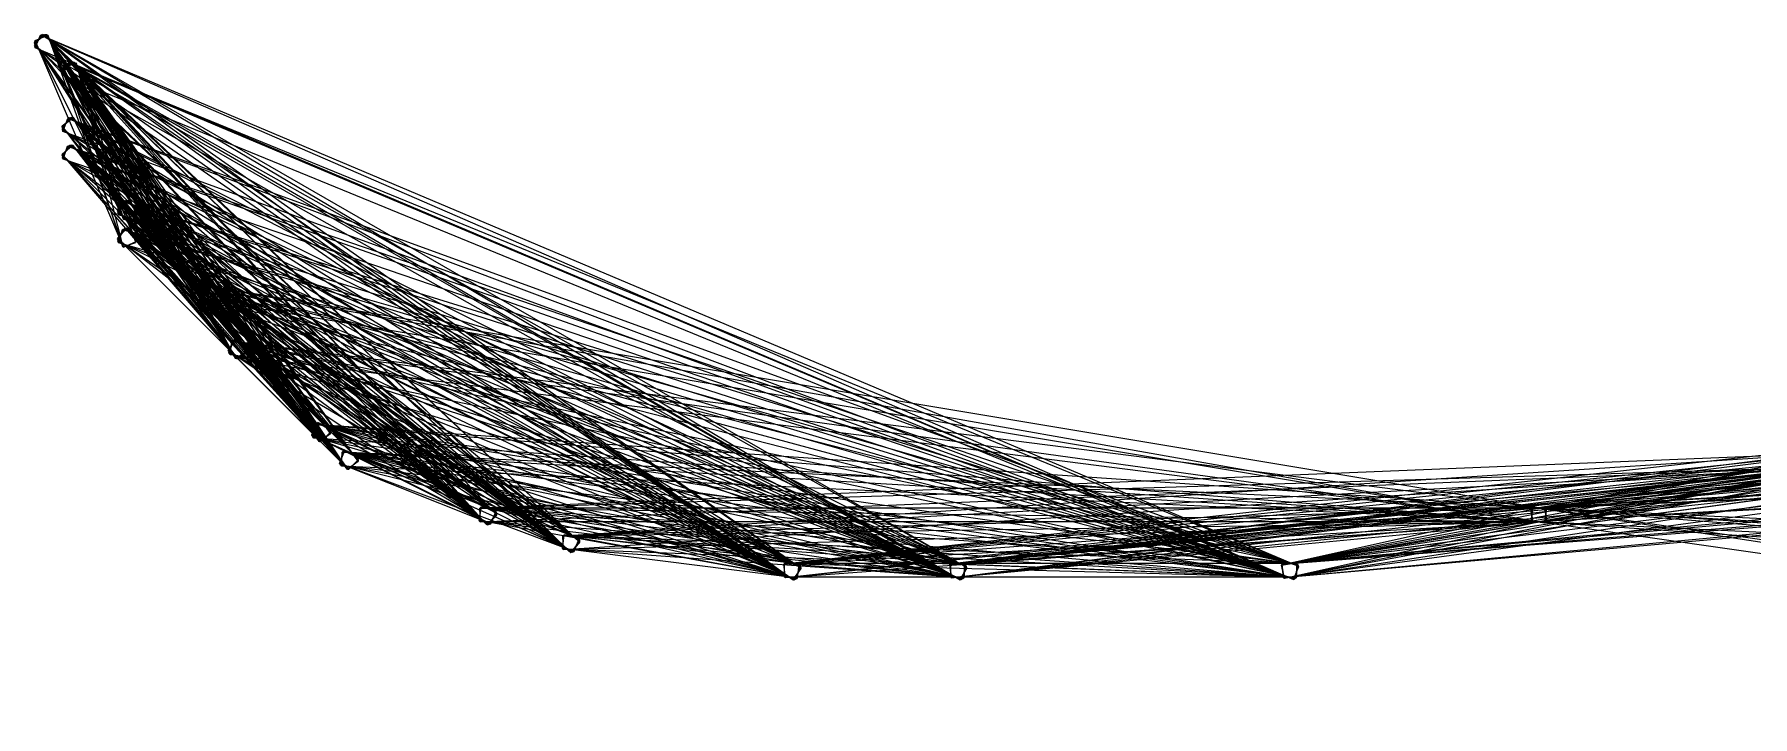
# Model space of a CAD drawing. Header units: metres. Extents: x 166 to 634, y 82 to 328.
# Drawn here: x 179.6 to 241.7, y 303.7 to 328.4 of the extents above; entities that cross this region are included whole.
import ezdxf

# ---------------------------------------------------------------- set-up
doc = ezdxf.new("R2010")
doc.units = ezdxf.units.M

msp = doc.modelspace()

# ---------------------------------------------------------------- linework, layer by layer
for points in [[(179.99045, 328.35342), (199.00955, 309.64658), (179.64658, 327.99045), (179.64668, 327.99054, 0.0001)], [(179.99045, 328.35342), (199.00955, 309.64658), (179.64658, 327.99045), (179.64668, 327.99054, 0.0001)], [(180.01071, 328.3534), (195.98929, 310.6466), (179.6466, 328.01068), (179.64671, 328.01077, 0.0001)], [(180.01071, 328.3534), (195.98929, 310.6466), (179.6466, 328.01068), (179.64671, 328.01077, 0.0001)], [(180.05376, 328.34943), (190.94624, 312.65057), (179.65056, 328.05377), (179.65067, 328.05386, 0.0001)], [(180.05376, 328.34943), (190.94624, 312.65057), (179.65056, 328.05377), (179.65067, 328.05386, 0.0001)], [(180.05812, 328.34875), (189.94188, 313.65125), (179.65126, 328.0581), (179.65137, 328.0582, 0.0001)], [(180.05812, 328.34875), (189.94188, 313.65125), (179.65126, 328.0581), (179.65137, 328.0582, 0.0001)], [(180.05812, 328.34875), (189.94188, 313.65125), (179.65126, 328.0581), (179.65137, 328.0582, 0.0001)], [(180.05812, 328.34875), (189.94188, 313.65125), (179.65126, 328.0581), (179.65137, 328.0582, 0.0001)], [(179.93942, 328.3483), (207.06058, 308.6517), (179.65167, 327.93942), (179.65178, 327.9395, 0.0001)], [(179.93942, 328.3483), (207.06058, 308.6517), (179.65167, 327.93942), (179.65178, 327.9395, 0.0001)], [(180.06934, 328.34668), (185.93066, 318.65332), (179.65332, 328.06934), (179.65343, 328.06943, 0.0001)], [(180.06934, 328.34668), (185.93066, 318.65332), (179.65332, 328.06934), (179.65343, 328.06943, 0.0001)], [(180.0767, 328.34512), (186.9233, 316.65488), (179.65486, 328.0767), (179.65497, 328.07678, 0.0001)], [(180.0767, 328.34512), (186.9233, 316.65488), (179.65486, 328.0767), (179.65497, 328.07678, 0.0001)], [(179.90808, 328.3414), (213.09192, 308.6586), (179.6586, 327.9081), (179.6587, 327.9082, 0.0001)], [(179.90808, 328.3414), (213.09192, 308.6586), (179.6586, 327.9081), (179.6587, 327.9082, 0.0001)], [(180.1118, 328.33542), (182.8882, 321.66458), (179.6646, 328.1118), (179.6647, 328.11188, 0.0001)], [(180.1118, 328.33542), (182.8882, 321.66458), (179.6646, 328.1118), (179.6647, 328.11188, 0.0001)], [(180.1313, 328.32828), (182.8687, 320.67172), (179.67174, 328.13132), (179.67184, 328.1314, 0.0001)], [(180.1313, 328.32828), (182.8687, 320.67172), (179.67174, 328.13132), (179.67184, 328.1314, 0.0001)], [(179.86693, 328.32755), (225.13307, 308.67245), (179.67244, 327.8669), (179.67255, 327.867, 0.0001)], [(179.86693, 328.32755), (225.13307, 308.67245), (179.67244, 327.8669), (179.67255, 327.867, 0.0001)], [(225.13307, 308.67245), (225.32756, 309.1331), (179.86693, 328.32755), (179.86703, 328.32764, 0.0001)], [(225.13307, 308.67245), (225.32756, 309.1331), (179.86693, 328.32755), (179.86703, 328.32764, 0.0001)], [(213.09192, 308.6586), (213.3414, 309.0919), (179.90808, 328.3414), (179.90819, 328.3415, 0.0001)], [(213.09192, 308.6586), (213.3414, 309.0919), (179.90808, 328.3414), (179.90819, 328.3415, 0.0001)], [(207.06058, 308.6517), (207.34833, 309.06058), (179.93942, 328.3483), (179.93953, 328.3484, 0.0001)], [(207.06058, 308.6517), (207.34833, 309.06058), (179.93942, 328.3483), (179.93953, 328.3484, 0.0001)], [(199.00955, 309.64658), (199.35342, 310.00955), (179.99045, 328.35342), (179.99055, 328.35352, 0.0001)], [(199.00955, 309.64658), (199.35342, 310.00955), (179.99045, 328.35342), (179.99055, 328.35352, 0.0001)], [(195.98929, 310.6466), (196.3534, 310.98932), (180.01071, 328.3534), (180.01082, 328.3535, 0.0001)], [(195.98929, 310.6466), (196.3534, 310.98932), (180.01071, 328.3534), (180.01082, 328.3535, 0.0001)], [(190.94624, 312.65057), (191.34944, 312.94623), (180.05376, 328.34943), (180.05386, 328.34952, 0.0001)], [(190.94624, 312.65057), (191.34944, 312.94623), (180.05376, 328.34943), (180.05386, 328.34952, 0.0001)], [(189.94188, 313.65125), (190.34874, 313.9419), (180.05812, 328.34875), (180.05823, 328.34885, 0.0001)], [(189.94188, 313.65125), (190.34874, 313.9419), (180.05812, 328.34875), (180.05823, 328.34885, 0.0001)], [(189.94188, 313.65125), (190.34874, 313.9419), (180.05812, 328.34875), (180.05823, 328.34885, 0.0001)], [(189.94188, 313.65125), (190.34874, 313.9419), (180.05812, 328.34875), (180.05823, 328.34885, 0.0001)], [(185.93066, 318.65332), (186.34668, 318.93066), (180.06934, 328.34668), (180.06944, 328.34677, 0.0001)], [(185.93066, 318.65332), (186.34668, 318.93066), (180.06934, 328.34668), (180.06944, 328.34677, 0.0001)], [(186.9233, 316.65488), (187.34514, 316.9233), (180.0767, 328.34512), (180.07681, 328.3452, 0.0001)], [(186.9233, 316.65488), (187.34514, 316.9233), (180.0767, 328.34512), (180.07681, 328.3452, 0.0001)], [(182.8882, 321.66458), (183.3354, 321.8882), (180.1118, 328.33542), (180.11191, 328.3355, 0.0001)], [(182.8882, 321.66458), (183.3354, 321.8882), (180.1118, 328.33542), (180.11191, 328.3355, 0.0001)], [(182.8687, 320.67172), (183.32826, 320.86868), (180.1313, 328.32828), (180.13141, 328.32837, 0.0001)], [(182.8687, 320.67172), (183.32826, 320.86868), (180.1313, 328.32828), (180.13141, 328.32837, 0.0001)], [(180.98991, 327.35342), (199.01009, 309.64658), (180.64659, 326.9899), (180.6467, 326.99, 0.0001)], [(180.98991, 327.35342), (199.01009, 309.64658), (180.64659, 326.9899), (180.6467, 326.99, 0.0001)], [(181.0114, 327.35336), (195.9886, 310.64664), (180.64662, 327.01138), (180.64673, 327.01147, 0.0001)], [(181.0114, 327.35336), (195.9886, 310.64664), (180.64662, 327.01138), (180.64673, 327.01147, 0.0001)], [(181.05812, 327.34875), (190.94188, 312.65125), (180.65126, 327.0581), (180.65137, 327.0582, 0.0001)], [(181.05812, 327.34875), (190.94188, 312.65125), (180.65126, 327.0581), (180.65137, 327.0582, 0.0001)], [(180.93675, 327.34784), (207.06325, 308.65216), (180.65215, 326.93677), (180.65225, 326.93686, 0.0001)], [(180.93675, 327.34784), (207.06325, 308.65216), (180.65215, 326.93677), (180.65225, 326.93686, 0.0001)], [(181.06325, 327.34784), (189.93675, 313.65216), (180.65215, 327.06323), (180.65225, 327.06332, 0.0001)], [(181.06325, 327.34784), (189.93675, 313.65216), (180.65215, 327.06323), (180.65225, 327.06332, 0.0001)], [(181.06325, 327.34784), (189.93675, 313.65216), (180.65215, 327.06323), (180.65225, 327.06332, 0.0001)], [(181.06325, 327.34784), (189.93675, 313.65216), (180.65215, 327.06323), (180.65225, 327.06332, 0.0001)], [(181.0795, 327.3445), (185.9205, 318.6555), (180.65549, 327.0795), (180.6556, 327.0796, 0.0001)], [(181.0795, 327.3445), (185.9205, 318.6555), (180.65549, 327.0795), (180.6556, 327.0796, 0.0001)], [(181.08575, 327.34302), (186.91425, 316.65698), (180.65701, 327.08575), (180.65712, 327.08585, 0.0001)], [(181.08575, 327.34302), (186.91425, 316.65698), (180.65701, 327.08575), (180.65712, 327.08585, 0.0001)], [(180.90466, 327.34045), (213.09534, 308.65955), (180.65955, 326.90466), (180.65965, 326.90475, 0.0001)], [(180.90466, 327.34045), (213.09534, 308.65955), (180.65955, 326.90466), (180.65965, 326.90475, 0.0001)], [(180.86328, 327.32605), (225.13672, 308.67395), (180.67395, 326.86328), (180.67406, 326.86337, 0.0001)], [(180.86328, 327.32605), (225.13672, 308.67395), (180.67395, 326.86328), (180.67406, 326.86337, 0.0001)], [(181.13927, 327.32495), (182.86073, 321.67505), (180.67503, 327.13928), (180.67514, 327.13937, 0.0001)], [(181.13927, 327.32495), (182.86073, 321.67505), (180.67503, 327.13928), (180.67514, 327.13937, 0.0001)], [(181.15811, 327.31625), (182.84189, 320.68375), (180.68378, 327.1581), (180.68388, 327.1582, 0.0001)], [(181.15811, 327.31625), (182.84189, 320.68375), (180.68378, 327.1581), (180.68388, 327.1582, 0.0001)], [(225.13672, 308.67395), (225.32605, 309.13672), (180.86328, 327.32605), (180.86339, 327.32614, 0.0001)], [(225.13672, 308.67395), (225.32605, 309.13672), (180.86328, 327.32605), (180.86339, 327.32614, 0.0001)], [(213.09534, 308.65955), (213.34045, 309.09534), (180.90466, 327.34045), (180.90477, 327.34055, 0.0001)], [(213.09534, 308.65955), (213.34045, 309.09534), (180.90466, 327.34045), (180.90477, 327.34055, 0.0001)], [(207.06325, 308.65216), (207.34785, 309.06323), (180.93675, 327.34784), (180.93686, 327.34793, 0.0001)], [(207.06325, 308.65216), (207.34785, 309.06323), (180.93675, 327.34784), (180.93686, 327.34793, 0.0001)], [(199.01009, 309.64658), (199.35341, 310.0101), (180.98991, 327.35342), (180.99002, 327.35352, 0.0001)], [(199.01009, 309.64658), (199.35341, 310.0101), (180.98991, 327.35342), (180.99002, 327.35352, 0.0001)], [(195.9886, 310.64664), (196.35338, 310.98862), (181.0114, 327.35336), (181.0115, 327.35345, 0.0001)], [(195.9886, 310.64664), (196.35338, 310.98862), (181.0114, 327.35336), (181.0115, 327.35345, 0.0001)], [(190.94188, 312.65125), (191.34874, 312.9419), (181.05812, 327.34875), (181.05823, 327.34885, 0.0001)], [(190.94188, 312.65125), (191.34874, 312.9419), (181.05812, 327.34875), (181.05823, 327.34885, 0.0001)], [(189.93675, 313.65216), (190.34785, 313.93677), (181.06325, 327.34784), (181.06335, 327.34793, 0.0001)], [(189.93675, 313.65216), (190.34785, 313.93677), (181.06325, 327.34784), (181.06335, 327.34793, 0.0001)], [(189.93675, 313.65216), (190.34785, 313.93677), (181.06325, 327.34784), (181.06335, 327.34793, 0.0001)], [(189.93675, 313.65216), (190.34785, 313.93677), (181.06325, 327.34784), (181.06335, 327.34793, 0.0001)], [(185.9205, 318.6555), (186.34451, 318.9205), (181.0795, 327.3445), (181.0796, 327.3446, 0.0001)], [(185.9205, 318.6555), (186.34451, 318.9205), (181.0795, 327.3445), (181.0796, 327.3446, 0.0001)], [(186.91425, 316.65698), (187.34299, 316.91425), (181.08575, 327.34302), (181.08586, 327.3431, 0.0001)], [(186.91425, 316.65698), (187.34299, 316.91425), (181.08575, 327.34302), (181.08586, 327.3431, 0.0001)], [(182.86073, 321.67505), (183.32497, 321.86072), (181.13927, 327.32495), (181.13937, 327.32504, 0.0001)], [(182.86073, 321.67505), (183.32497, 321.86072), (181.13927, 327.32495), (181.13937, 327.32504, 0.0001)], [(182.84189, 320.68375), (183.31622, 320.8419), (181.15811, 327.31625), (181.15822, 327.31635, 0.0001)], [(182.84189, 320.68375), (183.31622, 320.8419), (181.15811, 327.31625), (181.15822, 327.31635, 0.0001)], [(180.98781, 325.35336), (196.01219, 310.64664), (180.64665, 324.98782), (180.64676, 324.9879, 0.0001)], [(180.96799, 325.35208), (199.03201, 309.64792), (180.64789, 324.968), (180.648, 324.96808, 0.0001)], [(181.03201, 325.35208), (190.96799, 312.64792), (180.64789, 325.032), (180.648, 325.0321, 0.0001)], [(181.03201, 325.35208), (185.96799, 318.64792), (180.64789, 325.032), (180.648, 325.0321, 0.0001)], [(181.03519, 325.35178), (189.96481, 313.64822), (180.6482, 325.0352), (180.6483, 325.03528, 0.0001)], [(181.03519, 325.35178), (189.96481, 313.64822), (180.6482, 325.0352), (180.6483, 325.03528, 0.0001)], [(181.05, 325.35), (186.95, 316.65), (180.65001, 325.05002), (180.65012, 325.0501, 0.0001)], [(180.9181, 325.34393), (207.0819, 308.65607), (180.65605, 324.9181), (180.65616, 324.91818, 0.0001)], [(180.8882, 325.33542), (213.1118, 308.66458), (180.6646, 324.8882), (180.6647, 324.8883, 0.0001)], [(180.85048, 325.3204), (225.14952, 308.6796), (180.67961, 324.8505), (180.67972, 324.8506, 0.0001)], [(225.14952, 308.6796), (225.32039, 309.1495), (180.85048, 325.3204), (180.85059, 325.3205, 0.0001)], [(213.1118, 308.66458), (213.3354, 309.1118), (180.8882, 325.33542), (180.8883, 325.3355, 0.0001)], [(207.0819, 308.65607), (207.34395, 309.0819), (180.9181, 325.34393), (180.91821, 325.34402, 0.0001)], [(199.03201, 309.64792), (199.35211, 310.032), (180.96799, 325.35208), (180.9681, 325.35217, 0.0001)], [(196.01219, 310.64664), (196.35335, 311.01218), (180.98781, 325.35336), (180.98792, 325.35345, 0.0001)], [(190.96799, 312.64792), (191.35211, 312.968), (181.03201, 325.35208), (181.03212, 325.35217, 0.0001)], [(185.96799, 318.64792), (186.35211, 318.968), (181.03201, 325.35208), (181.03212, 325.35217, 0.0001)], [(189.96481, 313.64822), (190.3518, 313.9648), (181.03519, 325.35178), (181.0353, 325.35187, 0.0001)], [(189.96481, 313.64822), (190.3518, 313.9648), (181.03519, 325.35178), (181.0353, 325.35187, 0.0001)], [(186.95, 316.65), (187.34999, 316.94998), (181.05, 325.35), (181.05011, 325.3501, 0.0001)], [(181, 324.35358), (186, 318.64642), (180.64645, 324), (180.64656, 324.0001, 0.0001)], [(181.01682, 324.35318), (190.98318, 312.64682), (180.64685, 324.0168), (180.64696, 324.0169, 0.0001)], [(181.01859, 324.35306), (189.98141, 313.64694), (180.64694, 324.0186), (180.64705, 324.01868, 0.0001)], [(181.01859, 324.35306), (189.98141, 313.64694), (180.64694, 324.0186), (180.64705, 324.01868, 0.0001)], [(180.97481, 324.35266), (196.02519, 310.64734), (180.64735, 323.9748), (180.64746, 323.97488, 0.0001)], [(181.02711, 324.3525), (186.97289, 316.6475), (180.64748, 324.02713), (180.64758, 324.02722, 0.0001)], [(180.95615, 324.3508), (199.04385, 309.6492), (180.64917, 323.95615), (180.64928, 323.95624, 0.0001)], [(180.90837, 324.3415), (207.09163, 308.6585), (180.65852, 323.9084), (180.65863, 323.90848, 0.0001)], [(180.87975, 324.3325), (213.12025, 308.6675), (180.66753, 323.87973), (180.66763, 323.87982, 0.0001)], [(180.84404, 324.3173), (225.15596, 308.6827), (180.6827, 323.84402), (180.6828, 323.84412, 0.0001)], [(225.15596, 308.6827), (225.3173, 309.15598), (180.84404, 324.3173), (180.84415, 324.31738, 0.0001)], [(213.12025, 308.6675), (213.33247, 309.12027), (180.87975, 324.3325), (180.87985, 324.33258, 0.0001)], [(207.09163, 308.6585), (207.34148, 309.0916), (180.90837, 324.3415), (180.90848, 324.34158, 0.0001)], [(199.04385, 309.6492), (199.35083, 310.04385), (180.95615, 324.3508), (180.95625, 324.3509, 0.0001)], [(196.02519, 310.64734), (196.35265, 311.0252), (180.97481, 324.35266), (180.97491, 324.35275, 0.0001)], [(186, 318.64642), (186.35355, 319), (181, 324.35358), (181.0001, 324.35367, 0.0001)], [(190.98318, 312.64682), (191.35315, 312.9832), (181.01682, 324.35318), (181.01692, 324.35327, 0.0001)], [(189.98141, 313.64694), (190.35306, 313.9814), (181.01859, 324.35306), (181.01869, 324.35315, 0.0001)], [(189.98141, 313.64694), (190.35306, 313.9814), (181.01859, 324.35306), (181.01869, 324.35315, 0.0001)], [(186.97289, 316.6475), (187.35252, 316.97287), (181.02711, 324.3525), (181.02722, 324.3526, 0.0001)], [(183.02077, 322.35294), (190.97923, 312.64706), (182.64705, 322.02078), (182.64716, 322.02087, 0.0001)], [(183.02351, 322.35275), (189.97649, 313.64725), (182.64723, 322.02353), (182.64734, 322.02362, 0.0001)], [(183.02351, 322.35275), (189.97649, 313.64725), (182.64723, 322.02353), (182.64734, 322.02362, 0.0001)], [(182.97064, 322.35236), (196.02936, 310.64764), (182.64767, 321.97064), (182.64778, 321.97073, 0.0001)], [(183.03905, 322.3514), (186.96095, 316.6486), (182.6486, 322.03903), (182.64871, 322.03912, 0.0001)], [(182.95, 322.35), (199.05, 309.65), (182.65001, 321.94998), (182.65012, 321.95007, 0.0001)], [(182.89925, 322.3389), (207.10075, 308.6611), (182.66112, 321.89926), (182.66122, 321.89935, 0.0001)], [(182.87001, 322.3288), (213.12999, 308.6712), (182.67122, 321.87), (182.67133, 321.8701, 0.0001)], [(182.8351, 322.31274), (225.1649, 308.68726), (182.68727, 321.83508), (182.68738, 321.83517, 0.0001)], [(225.1649, 308.68726), (225.31273, 309.16492), (182.8351, 322.31274), (182.8352, 322.31284, 0.0001)], [(213.12999, 308.6712), (213.32878, 309.13), (182.87001, 322.3288), (182.87012, 322.3289, 0.0001)], [(207.10075, 308.6611), (207.33888, 309.10074), (182.89925, 322.3389), (182.89935, 322.339, 0.0001)], [(199.05, 309.65), (199.34999, 310.05002), (182.95, 322.35), (182.9501, 322.3501, 0.0001)], [(196.02936, 310.64764), (196.35233, 311.02936), (182.97064, 322.35236), (182.97075, 322.35245, 0.0001)], [(190.97923, 312.64706), (191.35295, 312.97922), (183.02077, 322.35294), (183.02087, 322.35303, 0.0001)], [(189.97649, 313.64725), (190.35277, 313.97647), (183.02351, 322.35275), (183.02362, 322.35284, 0.0001)], [(189.97649, 313.64725), (190.35277, 313.97647), (183.02351, 322.35275), (183.02362, 322.35284, 0.0001)], [(186.96095, 316.6486), (187.3514, 316.96097), (183.03905, 322.3514), (183.03915, 322.3515, 0.0001)], [(183, 321.35358), (191, 312.64642), (182.64645, 321), (182.64656, 321.0001, 0.0001)], [(183, 321.35358), (190, 313.64642), (182.64645, 321), (182.64656, 321.0001, 0.0001)], [(183, 321.35358), (190, 313.64642), (182.64645, 321), (182.64656, 321.0001, 0.0001)], [(183, 321.35358), (187, 316.64642), (182.64645, 321), (182.64656, 321.0001, 0.0001)], [(182.95428, 321.3506), (196.04572, 310.6494), (182.64941, 320.95428), (182.64952, 320.95438, 0.0001)], [(182.93562, 321.34766), (199.06438, 309.65234), (182.65236, 320.9356), (182.65247, 320.9357, 0.0001)], [(182.8882, 321.33542), (207.1118, 308.66458), (182.6646, 320.8882), (182.6647, 320.8883, 0.0001)], [(182.86073, 321.32495), (213.13927, 308.67505), (182.67503, 320.86072), (182.67514, 320.8608, 0.0001)], [(182.8283, 321.30908), (225.1717, 308.69092), (182.69093, 320.8283), (182.69104, 320.8284, 0.0001)], [(225.1717, 308.69092), (225.30907, 309.1717), (182.8283, 321.30908), (182.8284, 321.30917, 0.0001)], [(213.13927, 308.67505), (213.32497, 309.13928), (182.86073, 321.32495), (182.86084, 321.32504, 0.0001)], [(207.1118, 308.66458), (207.3354, 309.1118), (182.8882, 321.33542), (182.8883, 321.3355, 0.0001)], [(199.06438, 309.65234), (199.34764, 310.0644), (182.93562, 321.34766), (182.93573, 321.34775, 0.0001)], [(196.04572, 310.6494), (196.35059, 311.04572), (182.95428, 321.3506), (182.95439, 321.35068, 0.0001)], [(191, 312.64642), (191.35355, 313), (183, 321.35358), (183.0001, 321.35367, 0.0001)], [(190, 313.64642), (190.35355, 314), (183, 321.35358), (183.0001, 321.35367, 0.0001)], [(190, 313.64642), (190.35355, 314), (183, 321.35358), (183.0001, 321.35367, 0.0001)], [(187, 316.64642), (187.35355, 317), (183, 321.35358), (183.0001, 321.35367, 0.0001)], [(186.03201, 319.35208), (190.96799, 312.64792), (185.64789, 319.032), (185.648, 319.0321, 0.0001)], [(185.96095, 319.3514), (196.03905, 310.6486), (185.6486, 318.96097), (185.64871, 318.96106, 0.0001)], [(186.03905, 319.3514), (189.96095, 313.6486), (185.6486, 319.03903), (185.64871, 319.03912, 0.0001)], [(186.03905, 319.3514), (189.96095, 313.6486), (185.6486, 319.03903), (185.64871, 319.03912, 0.0001)], [(185.93675, 319.34784), (199.06325, 309.65216), (185.65215, 318.93677), (185.65225, 318.93686, 0.0001)], [(185.88177, 319.3332), (207.11823, 308.6668), (185.66681, 318.88177), (185.66692, 318.88187, 0.0001)], [(185.85239, 319.32126), (213.14761, 308.67874), (185.67874, 318.8524), (185.67885, 318.85248, 0.0001)], [(185.81992, 319.30426), (225.18008, 308.69574), (185.69574, 318.81995), (185.69585, 318.82004, 0.0001)], [(185.79451, 319.28772), (234.20549, 310.71228), (185.7123, 318.7945), (185.7124, 318.7946, 0.0001)], [(234.20549, 310.71228), (234.2877, 311.2055), (185.79451, 319.28772), (185.79462, 319.2878, 0.0001)], [(225.18008, 308.69574), (225.30426, 309.18005), (185.81992, 319.30426), (185.82002, 319.30435, 0.0001)], [(213.14761, 308.67874), (213.32126, 309.1476), (185.85239, 319.32126), (185.8525, 319.32135, 0.0001)], [(207.11823, 308.6668), (207.33319, 309.11823), (185.88177, 319.3332), (185.88188, 319.33328, 0.0001)], [(199.06325, 309.65216), (199.34785, 310.06323), (185.93675, 319.34784), (185.93686, 319.34793, 0.0001)], [(196.03905, 310.6486), (196.3514, 311.03903), (185.96095, 319.3514), (185.96106, 319.3515, 0.0001)], [(190.96799, 312.64792), (191.35211, 312.968), (186.03201, 319.35208), (186.03212, 319.35217, 0.0001)], [(189.96095, 313.6486), (190.3514, 313.96097), (186.03905, 319.3514), (186.03915, 319.3515, 0.0001)], [(189.96095, 313.6486), (190.3514, 313.96097), (186.03905, 319.3514), (186.03915, 319.3515, 0.0001)], [(187, 317.35358), (191, 312.64642), (186.64645, 317), (186.64656, 317.0001, 0.0001)], [(186.93066, 317.34668), (196.06934, 310.65332), (186.65332, 316.93066), (186.65343, 316.93076, 0.0001)], [(186.91002, 317.34192), (199.08998, 309.65808), (186.6581, 316.91003), (186.6582, 316.91013, 0.0001)], [(186.86073, 317.32495), (207.13927, 308.67505), (186.67503, 316.86072), (186.67514, 316.8608, 0.0001)], [(186.83458, 317.31247), (213.16542, 308.68753), (186.68755, 316.83456), (186.68765, 316.83466, 0.0001)], [(186.80685, 317.29614), (225.19315, 308.70386), (186.70386, 316.8069), (186.70396, 316.80698, 0.0001)], [(186.78368, 317.27963), (234.21632, 310.72037), (186.72035, 316.78366), (186.72046, 316.78375, 0.0001)], [(234.21632, 310.72037), (234.27965, 311.21634), (186.78368, 317.27963), (186.78378, 317.27972, 0.0001)], [(225.19315, 308.70386), (225.29614, 309.1931), (186.80685, 317.29614), (186.80696, 317.29623, 0.0001)], [(213.16542, 308.68753), (213.31245, 309.16544), (186.83458, 317.31247), (186.83469, 317.31256, 0.0001)], [(207.13927, 308.67505), (207.32497, 309.13928), (186.86073, 317.32495), (186.86084, 317.32504, 0.0001)], [(199.08998, 309.65808), (199.3419, 310.08997), (186.91002, 317.34192), (186.91013, 317.342, 0.0001)], [(196.06934, 310.65332), (196.34668, 311.06934), (186.93066, 317.34668), (186.93077, 317.34677, 0.0001)], [(191, 312.64642), (191.35355, 313), (187, 317.35358), (187.0001, 317.35367, 0.0001)], [(189.8882, 314.33542), (196.1118, 310.66458), (189.6646, 313.8882), (189.6647, 313.8883, 0.0001)], [(189.8882, 314.33542), (196.1118, 310.66458), (189.6646, 313.8882), (189.6647, 313.8883, 0.0001)], [(189.87308, 314.33), (199.12692, 309.67), (189.67001, 313.87308), (189.67012, 313.87317, 0.0001)], [(189.87308, 314.33), (199.12692, 309.67), (189.67001, 313.87308), (189.67012, 313.87317, 0.0001)], [(189.8307, 314.3104), (207.1693, 308.6896), (189.68962, 313.83072), (189.68973, 313.8308, 0.0001)], [(189.8307, 314.3104), (207.1693, 308.6896), (189.68962, 313.83072), (189.68973, 313.8308, 0.0001)], [(189.8088, 314.2974), (213.1912, 308.7026), (189.7026, 313.8088), (189.70271, 313.8089, 0.0001)], [(189.8088, 314.2974), (213.1912, 308.7026), (189.7026, 313.8088), (189.70271, 313.8089, 0.0001)], [(189.78787, 314.28287), (225.21213, 308.71713), (189.71716, 313.78787), (189.71727, 313.78796, 0.0001)], [(189.78787, 314.28287), (225.21213, 308.71713), (189.71716, 313.78787), (189.71727, 313.78796, 0.0001)], [(189.7676, 314.26642), (234.2324, 310.73358), (189.73357, 313.76758), (189.73367, 313.76767, 0.0001)], [(189.7676, 314.26642), (234.2324, 310.73358), (189.73357, 313.76758), (189.73367, 313.76767, 0.0001)], [(234.2324, 310.73358), (234.26643, 311.23242), (189.7676, 314.26642), (189.7677, 314.2665, 0.0001)], [(234.2324, 310.73358), (234.26643, 311.23242), (189.7676, 314.26642), (189.7677, 314.2665, 0.0001)], [(225.21213, 308.71713), (225.28284, 309.21213), (189.78787, 314.28287), (189.78798, 314.28296, 0.0001)], [(225.21213, 308.71713), (225.28284, 309.21213), (189.78787, 314.28287), (189.78798, 314.28296, 0.0001)], [(213.1912, 308.7026), (213.2974, 309.1912), (189.8088, 314.2974), (189.80891, 314.2975, 0.0001)], [(213.1912, 308.7026), (213.2974, 309.1912), (189.8088, 314.2974), (189.80891, 314.2975, 0.0001)], [(207.1693, 308.6896), (207.31038, 309.16928), (189.8307, 314.3104), (189.83081, 314.3105, 0.0001)], [(207.1693, 308.6896), (207.31038, 309.16928), (189.8307, 314.3104), (189.83081, 314.3105, 0.0001)], [(199.12692, 309.67), (199.32999, 310.12692), (189.87308, 314.33), (189.87318, 314.33008, 0.0001)], [(199.12692, 309.67), (199.32999, 310.12692), (189.87308, 314.33), (189.87318, 314.33008, 0.0001)], [(196.1118, 310.66458), (196.3354, 311.1118), (189.8882, 314.33542), (189.8883, 314.3355, 0.0001)], [(196.1118, 310.66458), (196.3354, 311.1118), (189.8882, 314.33542), (189.8883, 314.3355, 0.0001)], [(252.27608, 313.77914), (252.22087, 314.2761), (206.72392, 309.22086), (206.72403, 309.22095, 0.0001)], [(252.27975, 313.78384), (252.21619, 314.27975), (212.72025, 309.21616), (212.72035, 309.21625, 0.0001)], [(258.2761, 313.77914), (258.22086, 314.2761), (212.72392, 309.22086), (212.72403, 309.22095, 0.0001)], [(262.2741, 313.77667), (262.22333, 314.2741), (212.72592, 309.22333), (212.72603, 309.22342, 0.0001)], [(252.29134, 313.7997), (252.2003, 314.29135), (224.70866, 309.2003), (224.70877, 309.20038, 0.0001)], [(258.28464, 313.79025), (258.20975, 314.28464), (224.71538, 309.20975), (224.71548, 309.20984, 0.0001)], [(262.28122, 313.78574), (262.21426, 314.28122), (224.71878, 309.21426), (224.71889, 309.21436, 0.0001)], [(252.2877, 313.7945), (252.20549, 314.28772), (233.7123, 311.2055), (233.7124, 311.2056, 0.0001)], [(258.27908, 313.78293), (258.21707, 314.27908), (233.72093, 311.21707), (233.72104, 311.21716, 0.0001)], [(262.2752, 313.77808), (262.22192, 314.2752), (233.7248, 311.22192), (233.7249, 311.22202, 0.0001)], [(206.72392, 309.22086), (252.27608, 313.77914), (206.77913, 308.7239), (206.77924, 308.724, 0.0001)], [(212.72025, 309.21616), (252.27975, 313.78384), (212.78381, 308.72025), (212.78392, 308.72034, 0.0001)], [(212.72392, 309.22086), (258.2761, 313.77914), (212.77913, 308.7239), (212.77924, 308.724, 0.0001)], [(212.72592, 309.22333), (262.2741, 313.77667), (212.77667, 308.7259), (212.77678, 308.72598, 0.0001)], [(224.70866, 309.2003), (252.29134, 313.7997), (224.7997, 308.70865), (224.7998, 308.70874, 0.0001)], [(224.71538, 309.20975), (258.28464, 313.79025), (224.79027, 308.71536), (224.79037, 308.71545, 0.0001)], [(224.71878, 309.21426), (262.28122, 313.78574), (224.78574, 308.71878), (224.78584, 308.71887, 0.0001)], [(233.7123, 311.2055), (252.2877, 313.7945), (233.79451, 310.71228), (233.79462, 310.71237, 0.0001)], [(233.72093, 311.21707), (258.27908, 313.78293), (233.78294, 310.72092), (233.78305, 310.721, 0.0001)], [(233.7248, 311.22192), (262.2752, 313.77808), (233.77805, 310.7248), (233.77815, 310.72488, 0.0001)], [(190.86073, 313.32495), (196.13927, 310.67505), (190.67503, 312.86072), (190.67514, 312.8608, 0.0001)], [(190.8537, 313.32184), (199.1463, 309.67816), (190.67813, 312.8537), (190.67824, 312.8538, 0.0001)], [(190.8181, 313.30316), (207.1819, 308.69684), (190.69682, 312.8181), (190.69693, 312.8182, 0.0001)], [(190.79875, 313.29068), (213.20125, 308.70932), (190.7093, 312.79874), (190.70941, 312.79883, 0.0001)], [(190.78091, 313.2775), (225.21909, 308.7225), (190.7225, 312.7809), (190.72261, 312.781, 0.0001)], [(190.76189, 313.26135), (234.23811, 310.73865), (190.73866, 312.7619), (190.73877, 312.762, 0.0001)], [(234.23811, 310.73865), (234.26134, 311.2381), (190.76189, 313.26135), (190.762, 313.26144, 0.0001)], [(225.21909, 308.7225), (225.2775, 309.2191), (190.78091, 313.2775), (190.78102, 313.2776, 0.0001)], [(213.20125, 308.70932), (213.2907, 309.20126), (190.79875, 313.29068), (190.79886, 313.29077, 0.0001)], [(207.1819, 308.69684), (207.30318, 309.1819), (190.8181, 313.30316), (190.8182, 313.30325, 0.0001)], [(199.1463, 309.67816), (199.32187, 310.1463), (190.8537, 313.32184), (190.8538, 313.32193, 0.0001)], [(196.13927, 310.67505), (196.32497, 311.13928), (190.86073, 313.32495), (190.86084, 313.32504, 0.0001)], [(245.25998, 312.7604), (245.2396, 313.25998), (195.74002, 311.2396), (195.74013, 311.2397, 0.0001)], [(245.26573, 312.76678), (245.2332, 313.26575), (198.73427, 310.23322), (198.73438, 310.2333, 0.0001)], [(245.2748, 312.77756), (245.22246, 313.2748), (206.7252, 309.22244), (206.72531, 309.22253, 0.0001)], [(245.27907, 312.78293), (245.21706, 313.27908), (212.72093, 309.21707), (212.72104, 309.21716, 0.0001)], [(245.29417, 312.8039), (245.19612, 313.2942), (224.70583, 309.1961), (224.70593, 309.1962, 0.0001)], [(268.2721, 312.77423), (268.22577, 313.2721), (224.7279, 309.22577), (224.72801, 309.22586, 0.0001)], [(270.27115, 312.7731), (270.2269, 313.27115), (224.72884, 309.2269), (224.72894, 309.227, 0.0001)], [(245.2907, 312.79874), (245.20125, 313.29068), (233.7093, 311.20126), (233.70941, 311.20135, 0.0001)], [(268.26425, 312.7651), (268.2349, 313.26425), (233.73575, 311.2349), (233.73586, 311.235, 0.0001)], [(270.26346, 312.76425), (270.23575, 313.26346), (233.73651, 311.23575), (233.73662, 311.23584, 0.0001)], [(195.74002, 311.2396), (245.25998, 312.7604), (195.7604, 310.74002), (195.76051, 310.7401, 0.0001)], [(198.73427, 310.23322), (245.26573, 312.76678), (198.7668, 309.73425), (198.7669, 309.73434, 0.0001)], [(206.7252, 309.22244), (245.2748, 312.77756), (206.77754, 308.7252), (206.77765, 308.72528, 0.0001)], [(212.72093, 309.21707), (245.27907, 312.78293), (212.78294, 308.72092), (212.78305, 308.721, 0.0001)], [(224.70583, 309.1961), (245.29417, 312.8039), (224.80388, 308.7058), (224.80399, 308.7059, 0.0001)], [(224.7279, 309.22577), (268.2721, 312.77423), (224.77423, 308.7279), (224.77434, 308.728, 0.0001)], [(224.72884, 309.2269), (270.27115, 312.7731), (224.77312, 308.72885), (224.77322, 308.72894, 0.0001)], [(233.7093, 311.20126), (245.2907, 312.79874), (233.79875, 310.70932), (233.79886, 310.7094, 0.0001)], [(233.73575, 311.2349), (268.26425, 312.7651), (233.7651, 310.73575), (233.76521, 310.73584, 0.0001)], [(233.73651, 311.23575), (270.26346, 312.76425), (233.76425, 310.73654), (233.76436, 310.73663, 0.0001)], [(195.79875, 311.29068), (207.20125, 308.70932), (195.7093, 310.79874), (195.70941, 310.79883, 0.0001)], [(195.78091, 311.2775), (213.21909, 308.7225), (195.7225, 310.7809), (195.72261, 310.781, 0.0001)], [(195.76779, 311.26663), (225.23221, 308.73337), (195.7334, 310.7678), (195.7335, 310.76788, 0.0001)], [(234.25, 310.75), (234.25, 311.25), (195.75, 311.25), (195.7501, 311.2501, 0.0001)], [(195.75, 311.25), (234.25, 310.75), (195.75, 310.75), (195.7501, 310.7501, 0.0001)], [(225.23221, 308.73337), (225.2666, 309.2322), (195.76779, 311.26663), (195.7679, 311.26672, 0.0001)], [(213.21909, 308.7225), (213.2775, 309.2191), (195.78091, 311.2775), (195.78102, 311.2776, 0.0001)], [(207.20125, 308.70932), (207.2907, 309.20126), (195.79875, 311.29068), (195.79886, 311.29077, 0.0001)], [(234.25703, 310.75723), (234.24275, 311.25705), (198.74297, 310.24277), (198.74307, 310.24286, 0.0001)], [(234.26778, 310.76913), (234.23085, 311.2678), (206.73222, 309.23087), (206.73233, 309.23096, 0.0001)], [(234.27257, 310.77484), (234.22517, 311.27258), (212.72743, 309.22516), (212.72754, 309.22525, 0.0001)], [(234.29828, 310.81018), (234.18982, 311.29828), (224.70172, 309.18982), (224.70183, 309.1899, 0.0001)], [(233.78787, 311.28287), (283.21213, 303.71713), (233.71716, 310.78787), (233.71727, 310.78796, 0.0001)], [(233.7676, 311.26642), (278.23242, 307.73358), (233.73357, 310.76758), (233.73367, 310.76767, 0.0001)], [(233.76218, 311.26163), (276.23782, 308.73837), (233.7384, 310.76218), (233.73851, 310.76227, 0.0001)], [(276.23782, 308.73837), (276.26163, 309.23782), (233.76218, 311.26163), (233.76228, 311.26172, 0.0001)], [(278.23242, 307.73358), (278.26642, 308.23242), (233.7676, 311.26642), (233.7677, 311.2665, 0.0001)], [(283.21213, 303.71713), (283.28287, 304.21213), (233.78787, 311.28287), (233.78798, 311.28296, 0.0001)], [(198.74297, 310.24277), (234.25703, 310.75723), (198.75725, 309.74295), (198.75735, 309.74304, 0.0001)], [(206.73222, 309.23087), (234.26778, 310.76913), (206.76915, 308.7322), (206.76926, 308.7323, 0.0001)], [(212.72743, 309.22516), (234.27257, 310.77484), (212.77483, 308.72742), (212.77493, 308.7275, 0.0001)], [(224.70172, 309.18982), (234.29828, 310.81018), (224.81018, 308.70172), (224.81029, 308.7018, 0.0001)], [(198.78294, 310.27908), (207.21706, 308.72092), (198.72093, 309.78293), (198.72104, 309.78302, 0.0001)], [(198.76845, 310.26718), (213.23155, 308.73282), (198.73283, 309.76846), (198.73294, 309.76855, 0.0001)], [(198.7598, 310.25943), (225.2402, 308.74057), (198.74057, 309.7598), (198.74068, 309.7599, 0.0001)], [(225.2402, 308.74057), (225.25943, 309.2402), (198.7598, 310.25943), (198.7599, 310.25952, 0.0001)], [(213.23155, 308.73282), (213.26717, 309.23154), (198.76845, 310.26718), (198.76855, 310.26727, 0.0001)], [(207.21706, 308.72092), (207.27907, 309.21707), (198.78294, 310.27908), (198.78305, 310.27917, 0.0001)], [(225.25, 308.75), (225.25, 309.25), (206.75, 309.25), (206.7501, 309.2501, 0.0001)], [(213.25, 308.75), (213.25, 309.25), (206.75, 309.25), (206.7501, 309.2501, 0.0001)], [(206.75, 309.25), (225.25, 308.75), (206.75, 308.75), (206.7501, 308.7501, 0.0001)], [(206.75, 309.25), (213.25, 308.75), (206.75, 308.75), (206.7501, 308.7501, 0.0001)], [(225.25, 308.75), (225.25, 309.25), (212.75, 309.25), (212.7501, 309.2501, 0.0001)], [(212.75, 309.25), (225.25, 308.75), (212.75, 308.75), (212.7501, 308.7501, 0.0001)]]:
    msp.add_3dface(points)

doc.saveas('drawing.dxf')
